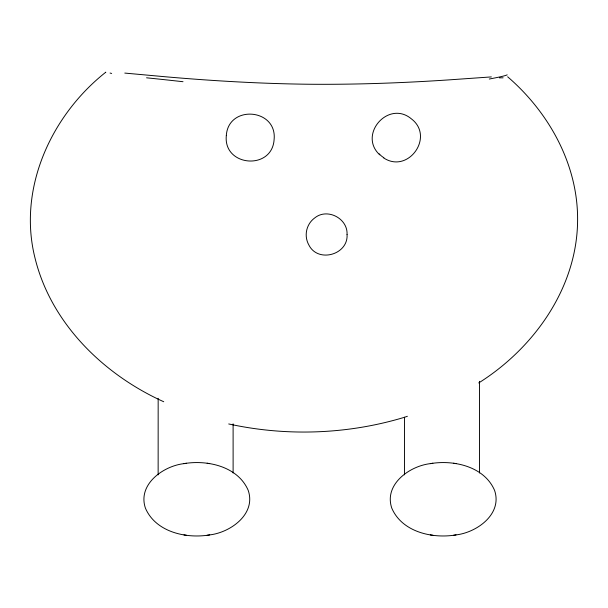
<?xml version="1.0" encoding="UTF-8"?>
<svg xmlns="http://www.w3.org/2000/svg" width="608" height="608" viewBox="0 0 608 608"><rect width="100%" height="100%" fill="white"/><g stroke="black" fill="none" stroke-linecap="round" stroke-linejoin="round"><path stroke-width="0.91" d="M158.141 474.863L158.164 398.316M404.502 474.863L404.518 417.217M105.61 72.39L105.822 72.177C51.209 115.269 17.579 188.541 34.968 257.868C50.958 323.403 103.573 374.596 163.734 401.744M478.701 382.941C534.531 347.784 577.722 286.801 577.6 219.093C577.676 163.985 548.758 112.206 507.65 76.79M407.383 416.275L404.708 417.217C347.86 434.446 286.725 436.628 228.714 423.958M183.95 463.638C163.073 466.047 137.34 484.561 145.441 508.197C155.739 532.106 186.162 538.901 209.692 534.903C230.576 532.494 256.31 513.98 248.201 490.344C237.903 466.435 207.48 459.64 183.95 463.638L186.489 463.243M430.312 463.638C409.427 466.047 383.694 484.561 391.803 508.197C402.101 532.106 432.524 538.901 456.053 534.903C476.93 532.494 502.664 513.98 494.562 490.344C484.264 466.435 453.842 459.64 430.312 463.638L432.85 463.243M207.153 535.298L209.692 534.903M453.515 535.298L456.053 534.903M491.34 76.912L448.484 79.914C402.086 82.992 355.581 84.664 309.077 84.246L307.04 84.223C259.677 83.623 212.359 80.872 165.178 76.752L124.8 73.082M453.515 463.243L456.053 463.638M207.153 463.243L209.692 463.638M430.312 534.903L432.85 535.298M183.95 534.903L186.489 535.298M383.397 157.738C407.998 174.473 435.054 136.709 411.297 118.796C388.451 99.727 357.823 134.664 379.711 154.82M479.454 381.315L479.476 472.994M233.107 423.844L233.115 472.994M507.156 74.822A193.754 4.788 -7.6 0 1 489.273 79.025M146.566 77.809A193.663 3.39 7.1 0 1 183.008 81.708M111.652 73.454A193.663 4.659 8.7 0 1 110.063 73.044M499.426 77.854A194.241 5.571 -6.7 0 1 503.105 77.832M383.868 157.708A18.24 16.028 37.7 0 1 379.194 153.847M347.054 234.445C348.445 254.691 318.136 263.264 308.97 245.191A20.976 20.763 -50.3 0 1 309.48 223.524A20.649 20.474 -52.9 0 1 314.8 217.884C327.264 207.708 347.898 218.439 347.054 234.445M226.313 135.622C223.151 166.714 272.171 170.726 274.109 139.536C277.271 108.444 228.251 104.432 226.313 135.622"/></g></svg>
